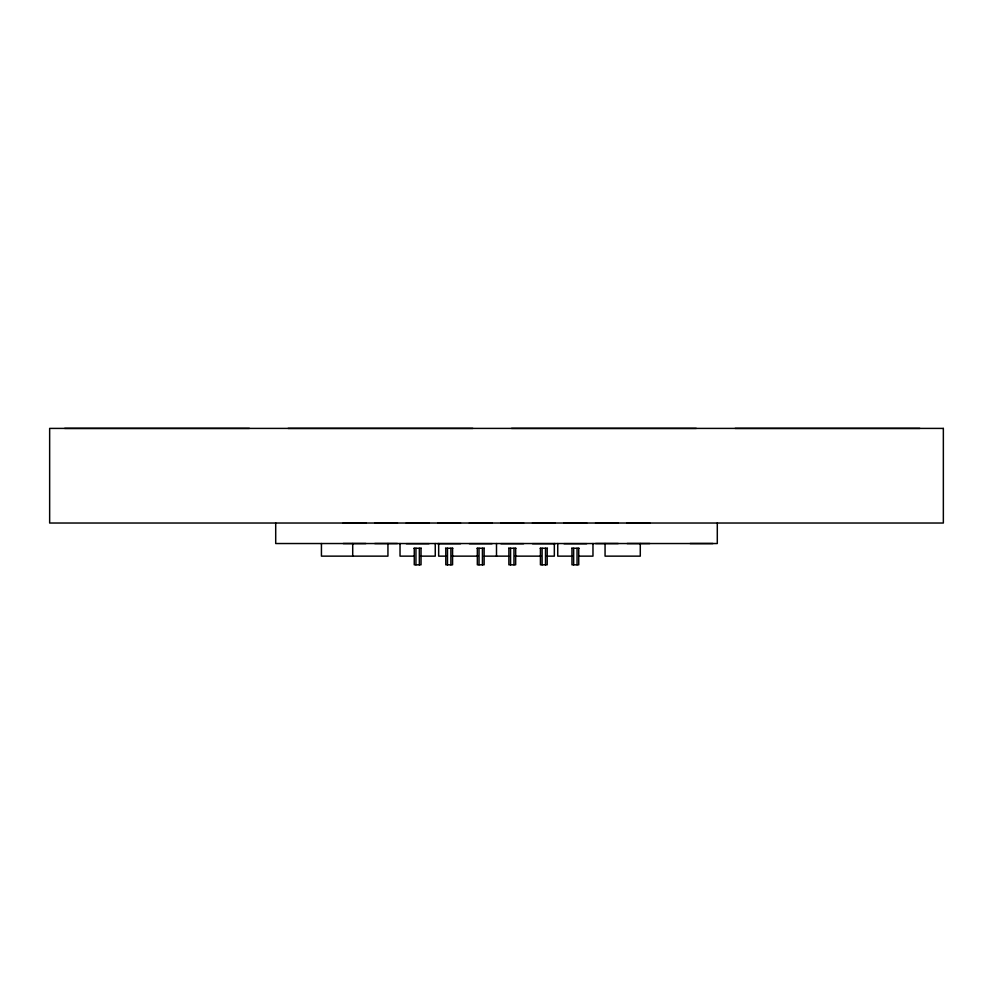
<?xml version="1.0" encoding="UTF-8"?>
<svg xmlns="http://www.w3.org/2000/svg" width="993" height="993" viewBox="0 0 993 993"><rect width="100%" height="100%" fill="white"/><g stroke="black" fill="none" stroke-linecap="round" stroke-linejoin="round"><path stroke-width="1.49" d="M415.943 564.818L415.955 548.26M447.483 564.818L447.495 548.26M479.036 564.818L479.036 548.26M510.576 564.818L510.576 548.26M542.116 564.818L542.116 548.26M573.656 564.818L573.669 548.26M343.206 543.531L365.921 543.531M374.746 543.531L397.461 543.531M406.286 543.692L429.001 543.692M437.826 543.692L460.541 543.692M469.366 543.692L492.081 543.692M500.906 543.692L523.634 543.692M532.459 543.692L555.174 543.692M563.999 543.692L586.714 543.692M595.539 543.531L618.254 543.531M627.079 543.531L649.794 543.531M690.11 543.531L712.937 543.531M414.019 548.26L421.268 548.26M445.559 548.26L452.808 548.26M477.099 548.26L484.361 548.26M508.639 548.26L515.901 548.26M540.192 548.26L547.441 548.26M571.732 548.26L578.981 548.26M413.82 556.142L400.03 556.142L400.03 543.531M419.94 556.142L435.257 556.142L435.257 543.531M446.279 556.142L438.67 556.142L438.67 543.531M451.939 556.142L478.241 556.142M484.323 556.142L508.677 556.142M514.759 556.142L541.061 556.142M546.721 556.142L554.33 556.142L554.33 543.531M573.06 556.142L557.743 556.142L557.743 543.531M579.18 556.142L592.97 556.142L592.97 543.531M577.045 548.26L577.057 564.818M545.505 548.26L545.517 564.818M513.964 548.26L513.964 564.818M482.424 548.26L482.424 564.818M450.884 548.26L450.884 564.818M419.331 548.26L419.344 564.818M919.866 428.405L735.081 428.405M717.294 523.026L717.294 543.531L275.706 543.531L275.706 523.026M696.304 428.405L511.519 428.405M649.794 523.026L627.079 523.026M640.286 543.531L640.286 556.142L605.06 556.142L605.06 543.531M618.254 523.026L595.539 523.026M586.714 523.026L563.999 523.026M578.745 548.26L578.745 564.818L571.968 564.818L571.968 548.26M555.174 523.026L532.459 523.026M547.205 548.26L547.205 564.818L540.428 564.818L540.428 548.26M523.634 523.026L500.906 523.026M515.665 548.26L515.665 564.818L508.875 564.818L508.875 548.26M496.5 543.531L496.5 556.142M492.081 523.026L469.366 523.026M484.125 548.26L484.125 564.818L477.335 564.818L477.335 548.26M472.867 428.405L288.069 428.405M460.541 523.026L437.826 523.026M452.572 548.26L452.572 564.818L445.795 564.818L445.795 548.26M429.001 523.026L406.286 523.026M421.032 548.26L421.032 564.818L414.255 564.818L414.255 548.26M397.461 523.026L374.746 523.026M387.94 543.531L387.94 556.142L321.434 556.142L321.434 543.531M365.921 523.026L343.193 523.026M352.714 543.531L352.714 556.142M249.417 428.405L64.632 428.405M943.35 428.405L49.65 428.405L49.65 523.026L943.35 523.026L943.35 428.405"/></g></svg>
